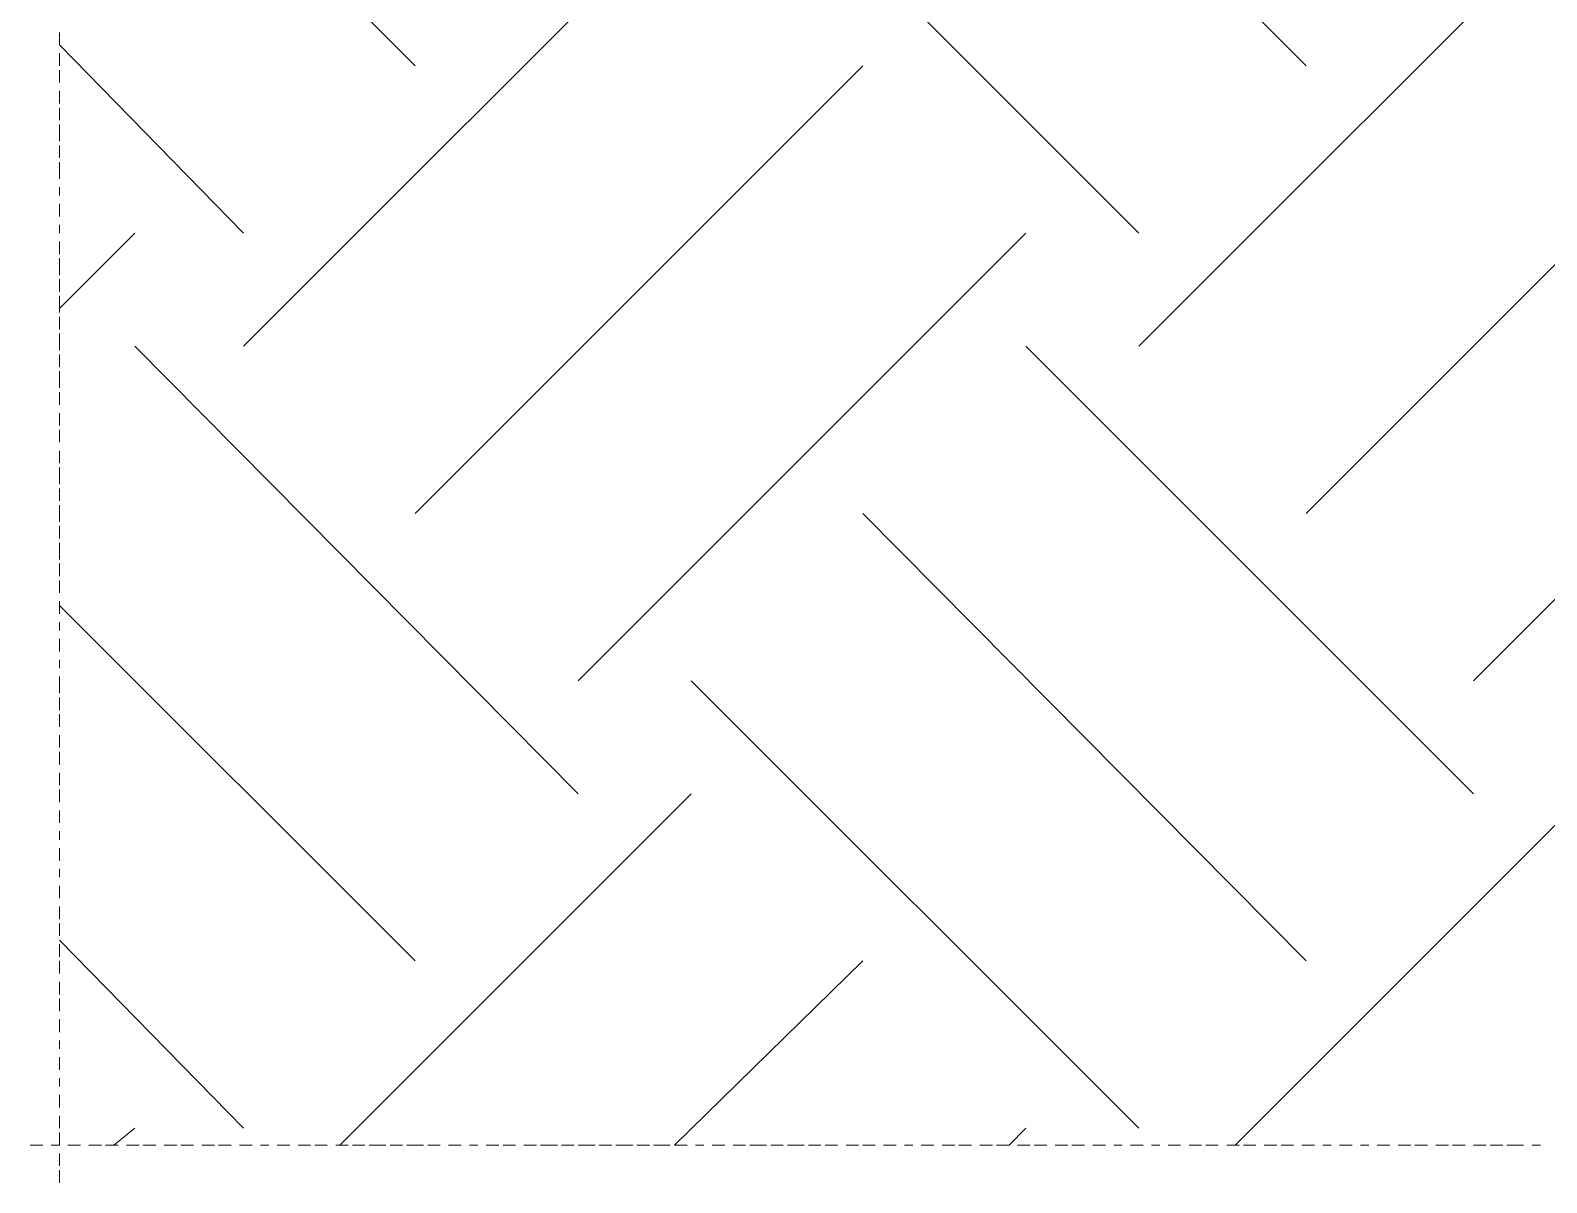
# Model space of a CAD drawing. Header units: millimetres. Extents: x 2928 to 3112, y 1220 to 1280.
# Drawn here: x 3102.548 to 3103.747, y 1250.541 to 1251.453 of the extents above; entities that cross this region are included whole.
import ezdxf

# ---------------------------------------------------------------- set-up
doc = ezdxf.new("R2010")
doc.units = ezdxf.units.MM

msp = doc.modelspace()

# ---------------------------------------------------------------- linework, layer by layer
at = {"color": 9, "linetype": 'Continuous', "lineweight": 5, "true_color": 0xbababa}
for points in [[(3102.85226, 1251.42458), (3102.60085, 1251.67598), (3102.60085, 1251.67598)], [(3103.55686, 1251.42458), (3103.30545, 1251.67598), (3103.30545, 1251.67598)], [(3103.42454, 1251.29226), (3103.07058, 1251.64621), (3103.07058, 1251.64621)], [(3102.71663, 1251.20294), (3103.07058, 1251.5569), (3103.07058, 1251.5569)], [(3103.42454, 1251.20294), (3103.77849, 1251.5569), (3103.77849, 1251.5569)], [(3102.71663, 1251.29226), (3102.57108, 1251.44112), (3102.57108, 1251.44112)], [(3102.85226, 1251.07062), (3103.20621, 1251.42458), (3103.20621, 1251.42458)], [(3103.55686, 1251.07062), (3103.91081, 1251.42458), (3103.91081, 1251.42458)], [(3102.57108, 1251.23271), (3102.63062, 1251.29226), (3102.63062, 1251.29226)], [(3102.98127, 1250.9383), (3103.33522, 1251.29226), (3103.33522, 1251.29226)], [(3103.68917, 1250.9383), (3104.04313, 1251.29226), (3104.04313, 1251.29226)], [(3102.98127, 1250.84899), (3102.63062, 1251.20294), (3102.63062, 1251.20294)], [(3103.68917, 1250.84899), (3103.33522, 1251.20294), (3103.33522, 1251.20294)], [(3103.55686, 1250.71667), (3103.20621, 1251.07062), (3103.20621, 1251.07062)], [(3102.85226, 1250.71667), (3102.57108, 1250.99785), (3102.57108, 1250.99785)], [(3103.42454, 1250.58435), (3103.07058, 1250.9383), (3103.07058, 1250.9383)], [(3102.79271, 1250.57112), (3103.07058, 1250.84899), (3103.07058, 1250.84899)], [(3103.50062, 1250.57112), (3103.77849, 1250.84899), (3103.77849, 1250.84899)], [(3102.71663, 1250.58435), (3102.57108, 1250.73321), (3102.57108, 1250.73321)], [(3103.05735, 1250.57112), (3103.20621, 1250.71667), (3103.20621, 1250.71667)], [(3102.61408, 1250.57112), (3102.63062, 1250.58435), (3102.63062, 1250.58435)], [(3103.32199, 1250.57112), (3103.33522, 1250.58435), (3103.33522, 1250.58435)]]:
    msp.add_lwpolyline(points, dxfattribs=at)
at = {"color": 252, "linetype": 'Continuous', "lineweight": 5, "true_color": 0x989898}
for points in [[(3102.57108, 1251.44112), (3102.57108, 1251.45104), (3102.57108, 1251.45104)], [(3102.57108, 1251.42458), (3102.57108, 1251.4345), (3102.57108, 1251.4345)], [(3102.57108, 1251.41134), (3102.57108, 1251.42127), (3102.57108, 1251.42127)], [(3102.57108, 1251.39481), (3102.57108, 1251.40473), (3102.57108, 1251.40473)], [(3102.57108, 1251.38157), (3102.57108, 1251.3915), (3102.57108, 1251.3915)], [(3102.57108, 1251.36503), (3102.57108, 1251.37827), (3102.57108, 1251.37827)], [(3102.57108, 1251.3518), (3102.57108, 1251.36173), (3102.57108, 1251.36173)], [(3102.57108, 1251.33526), (3102.57108, 1251.34849), (3102.57108, 1251.34849)], [(3102.57108, 1251.32203), (3102.57108, 1251.32865), (3102.57108, 1251.32865)], [(3102.57108, 1251.30549), (3102.57108, 1251.31541), (3102.57108, 1251.31541)], [(3102.57108, 1251.29226), (3102.57108, 1251.29887), (3102.57108, 1251.29887)], [(3102.57108, 1251.27572), (3102.57108, 1251.28564), (3102.57108, 1251.28564)], [(3102.57108, 1251.25918), (3102.57108, 1251.27241), (3102.57108, 1251.27241)], [(3102.57108, 1251.24595), (3102.57108, 1251.25587), (3102.57108, 1251.25587)], [(3102.57108, 1251.22941), (3102.57108, 1251.24264), (3102.57108, 1251.24264)], [(3102.57108, 1251.21617), (3102.57108, 1251.2261), (3102.57108, 1251.2261)], [(3102.57108, 1251.19963), (3102.57108, 1251.21287), (3102.57108, 1251.21287)], [(3102.57108, 1251.1864), (3102.57108, 1251.19633), (3102.57108, 1251.19633)], [(3102.57108, 1251.16986), (3102.57108, 1251.18309), (3102.57108, 1251.18309)], [(3102.57108, 1251.15663), (3102.57108, 1251.16655), (3102.57108, 1251.16655)], [(3102.57108, 1251.14009), (3102.57108, 1251.15001), (3102.57108, 1251.15001)], [(3102.57108, 1251.12686), (3102.57108, 1251.13678), (3102.57108, 1251.13678)], [(3102.57108, 1251.11032), (3102.57108, 1251.12024), (3102.57108, 1251.12024)], [(3102.57108, 1251.09378), (3102.57108, 1251.10701), (3102.57108, 1251.10701)], [(3102.57108, 1251.08055), (3102.57108, 1251.09047), (3102.57108, 1251.09047)], [(3102.57108, 1251.06401), (3102.57108, 1251.07724), (3102.57108, 1251.07724)], [(3102.57108, 1251.05078), (3102.57108, 1251.0607), (3102.57108, 1251.0607)], [(3102.57108, 1251.03424), (3102.57108, 1251.04747), (3102.57108, 1251.04747)], [(3102.57108, 1251.021), (3102.57108, 1251.03093), (3102.57108, 1251.03093)], [(3102.57108, 1251.00777), (3102.57108, 1251.0177), (3102.57108, 1251.0177)], [(3102.57108, 1250.99123), (3102.57108, 1251.00116), (3102.57108, 1251.00116)], [(3102.57108, 1250.978), (3102.57108, 1250.98462), (3102.57108, 1250.98462)], [(3102.57108, 1250.96146), (3102.57108, 1250.97138), (3102.57108, 1250.97138)], [(3102.57108, 1250.94823), (3102.57108, 1250.95484), (3102.57108, 1250.95484)], [(3102.57108, 1250.92838), (3102.57108, 1250.94161), (3102.57108, 1250.94161)], [(3102.57108, 1250.91515), (3102.57108, 1250.92507), (3102.57108, 1250.92507)], [(3102.57108, 1250.90192), (3102.57108, 1250.91184), (3102.57108, 1250.91184)], [(3102.57108, 1250.88538), (3102.57108, 1250.8953), (3102.57108, 1250.8953)], [(3102.57108, 1250.87214), (3102.57108, 1250.88207), (3102.57108, 1250.88207)], [(3102.57108, 1250.8556), (3102.57108, 1250.86553), (3102.57108, 1250.86553)], [(3102.57108, 1250.84237), (3102.57108, 1250.8523), (3102.57108, 1250.8523)], [(3102.57108, 1250.82583), (3102.57108, 1250.83576), (3102.57108, 1250.83576)], [(3102.57108, 1250.8126), (3102.57108, 1250.81922), (3102.57108, 1250.81922)], [(3102.57108, 1250.79606), (3102.57108, 1250.80599), (3102.57108, 1250.80599)], [(3102.57108, 1250.78283), (3102.57108, 1250.78945), (3102.57108, 1250.78945)], [(3102.57108, 1250.76629), (3102.57108, 1250.77621), (3102.57108, 1250.77621)], [(3102.57108, 1250.74975), (3102.57108, 1250.75967), (3102.57108, 1250.75967)], [(3102.57108, 1250.73652), (3102.57108, 1250.74644), (3102.57108, 1250.74644)], [(3102.57108, 1250.71998), (3102.57108, 1250.7299), (3102.57108, 1250.7299)], [(3102.57108, 1250.70675), (3102.57108, 1250.71667), (3102.57108, 1250.71667)], [(3102.57108, 1250.69021), (3102.57108, 1250.70013), (3102.57108, 1250.70013)], [(3102.57108, 1250.67697), (3102.57108, 1250.6869), (3102.57108, 1250.6869)], [(3102.57108, 1250.66043), (3102.57108, 1250.67036), (3102.57108, 1250.67036)], [(3102.57108, 1250.6472), (3102.57108, 1250.65382), (3102.57108, 1250.65382)], [(3102.57108, 1250.63066), (3102.57108, 1250.64059), (3102.57108, 1250.64059)], [(3102.57108, 1250.61743), (3102.57108, 1250.62405), (3102.57108, 1250.62405)], [(3102.57108, 1250.60089), (3102.57108, 1250.61081), (3102.57108, 1250.61081)], [(3102.57108, 1250.58435), (3102.57108, 1250.59427), (3102.57108, 1250.59427)], [(3102.57108, 1250.57112), (3102.57108, 1250.58104), (3102.57108, 1250.58104)], [(3102.54792, 1250.57112), (3102.55785, 1250.57112), (3102.55785, 1250.57112)], [(3102.56446, 1250.57112), (3102.57108, 1250.57112), (3102.57108, 1250.57112)], [(3102.57108, 1250.55458), (3102.57108, 1250.5645), (3102.57108, 1250.5645)], [(3102.57769, 1250.57112), (3102.58762, 1250.57112), (3102.58762, 1250.57112)], [(3102.59423, 1250.57112), (3102.60416, 1250.57112), (3102.60416, 1250.57112)], [(3102.60747, 1250.57112), (3102.61739, 1250.57112), (3102.61739, 1250.57112)], [(3102.62401, 1250.57112), (3102.63393, 1250.57112), (3102.63393, 1250.57112)], [(3102.63724, 1250.57112), (3102.64716, 1250.57112), (3102.64716, 1250.57112)], [(3102.65378, 1250.57112), (3102.6637, 1250.57112), (3102.6637, 1250.57112)], [(3102.66701, 1250.57112), (3102.67693, 1250.57112), (3102.67693, 1250.57112)], [(3102.68355, 1250.57112), (3102.69347, 1250.57112), (3102.69347, 1250.57112)], [(3102.69678, 1250.57112), (3102.70671, 1250.57112), (3102.70671, 1250.57112)], [(3102.71332, 1250.57112), (3102.72325, 1250.57112), (3102.72325, 1250.57112)], [(3102.72986, 1250.57112), (3102.73648, 1250.57112), (3102.73648, 1250.57112)], [(3102.74309, 1250.57112), (3102.75302, 1250.57112), (3102.75302, 1250.57112)], [(3102.75963, 1250.57112), (3102.76956, 1250.57112), (3102.76956, 1250.57112)], [(3102.77286, 1250.57112), (3102.78279, 1250.57112), (3102.78279, 1250.57112)], [(3102.7894, 1250.57112), (3102.79933, 1250.57112), (3102.79933, 1250.57112)], [(3102.80264, 1250.57112), (3102.81256, 1250.57112), (3102.81256, 1250.57112)], [(3102.81587, 1250.57112), (3102.8291, 1250.57112), (3102.8291, 1250.57112)], [(3102.83241, 1250.57112), (3102.84233, 1250.57112), (3102.84233, 1250.57112)], [(3102.84564, 1250.57112), (3102.85887, 1250.57112), (3102.85887, 1250.57112)], [(3102.86218, 1250.57112), (3102.8721, 1250.57112), (3102.8721, 1250.57112)], [(3102.87872, 1250.57112), (3102.88864, 1250.57112), (3102.88864, 1250.57112)], [(3102.89526, 1250.57112), (3102.90188, 1250.57112), (3102.90188, 1250.57112)], [(3102.90849, 1250.57112), (3102.91842, 1250.57112), (3102.91842, 1250.57112)], [(3102.92172, 1250.57112), (3102.93165, 1250.57112), (3102.93165, 1250.57112)], [(3102.93826, 1250.57112), (3102.94819, 1250.57112), (3102.94819, 1250.57112)], [(3102.9515, 1250.57112), (3102.96473, 1250.57112), (3102.96473, 1250.57112)], [(3102.96804, 1250.57112), (3102.97796, 1250.57112), (3102.97796, 1250.57112)], [(3102.98127, 1250.57112), (3102.9945, 1250.57112), (3102.9945, 1250.57112)], [(3102.99781, 1250.57112), (3103.00773, 1250.57112), (3103.00773, 1250.57112)], [(3103.01104, 1250.57112), (3103.02427, 1250.57112), (3103.02427, 1250.57112)], [(3103.02758, 1250.57112), (3103.0375, 1250.57112), (3103.0375, 1250.57112)], [(3103.04081, 1250.57112), (3103.05404, 1250.57112), (3103.05404, 1250.57112)], [(3103.05735, 1250.57112), (3103.06727, 1250.57112), (3103.06727, 1250.57112)], [(3103.07389, 1250.57112), (3103.08051, 1250.57112), (3103.08051, 1250.57112)], [(3103.08712, 1250.57112), (3103.09705, 1250.57112), (3103.09705, 1250.57112)], [(3103.10366, 1250.57112), (3103.11359, 1250.57112), (3103.11359, 1250.57112)], [(3103.11689, 1250.57112), (3103.13013, 1250.57112), (3103.13013, 1250.57112)], [(3103.13343, 1250.57112), (3103.14336, 1250.57112), (3103.14336, 1250.57112)], [(3103.14667, 1250.57112), (3103.1599, 1250.57112), (3103.1599, 1250.57112)], [(3103.16321, 1250.57112), (3103.17313, 1250.57112), (3103.17313, 1250.57112)], [(3103.17644, 1250.57112), (3103.18636, 1250.57112), (3103.18636, 1250.57112)], [(3103.19298, 1250.57112), (3103.2029, 1250.57112), (3103.2029, 1250.57112)], [(3103.20621, 1250.57112), (3103.21613, 1250.57112), (3103.21613, 1250.57112)], [(3103.22275, 1250.57112), (3103.23267, 1250.57112), (3103.23267, 1250.57112)], [(3103.23929, 1250.57112), (3103.24591, 1250.57112), (3103.24591, 1250.57112)], [(3103.25252, 1250.57112), (3103.26245, 1250.57112), (3103.26245, 1250.57112)], [(3103.26906, 1250.57112), (3103.27899, 1250.57112), (3103.27899, 1250.57112)], [(3103.28229, 1250.57112), (3103.29222, 1250.57112), (3103.29222, 1250.57112)], [(3103.29883, 1250.57112), (3103.30876, 1250.57112), (3103.30876, 1250.57112)], [(3103.31207, 1250.57112), (3103.32199, 1250.57112), (3103.32199, 1250.57112)], [(3103.3286, 1250.57112), (3103.33853, 1250.57112), (3103.33853, 1250.57112)], [(3103.34184, 1250.57112), (3103.35176, 1250.57112), (3103.35176, 1250.57112)], [(3103.35838, 1250.57112), (3103.3683, 1250.57112), (3103.3683, 1250.57112)], [(3103.37161, 1250.57112), (3103.38153, 1250.57112), (3103.38153, 1250.57112)], [(3103.38815, 1250.57112), (3103.39807, 1250.57112), (3103.39807, 1250.57112)], [(3103.40469, 1250.57112), (3103.4113, 1250.57112), (3103.4113, 1250.57112)], [(3103.41792, 1250.57112), (3103.42784, 1250.57112), (3103.42784, 1250.57112)], [(3103.43446, 1250.57112), (3103.44108, 1250.57112), (3103.44108, 1250.57112)], [(3103.44769, 1250.57112), (3103.45762, 1250.57112), (3103.45762, 1250.57112)], [(3103.46423, 1250.57112), (3103.47416, 1250.57112), (3103.47416, 1250.57112)], [(3103.47746, 1250.57112), (3103.48739, 1250.57112), (3103.48739, 1250.57112)], [(3103.494, 1250.57112), (3103.50393, 1250.57112), (3103.50393, 1250.57112)], [(3103.50724, 1250.57112), (3103.51716, 1250.57112), (3103.51716, 1250.57112)], [(3103.52378, 1250.57112), (3103.5337, 1250.57112), (3103.5337, 1250.57112)], [(3103.53701, 1250.57112), (3103.54693, 1250.57112), (3103.54693, 1250.57112)], [(3103.55355, 1250.57112), (3103.56347, 1250.57112), (3103.56347, 1250.57112)], [(3103.57009, 1250.57112), (3103.5767, 1250.57112), (3103.5767, 1250.57112)], [(3103.58332, 1250.57112), (3103.59324, 1250.57112), (3103.59324, 1250.57112)], [(3103.59986, 1250.57112), (3103.60648, 1250.57112), (3103.60648, 1250.57112)], [(3103.61309, 1250.57112), (3103.62301, 1250.57112), (3103.62301, 1250.57112)], [(3103.62963, 1250.57112), (3103.63955, 1250.57112), (3103.63955, 1250.57112)], [(3103.64286, 1250.57112), (3103.65279, 1250.57112), (3103.65279, 1250.57112)], [(3103.6594, 1250.57112), (3103.66933, 1250.57112), (3103.66933, 1250.57112)], [(3103.67263, 1250.57112), (3103.68256, 1250.57112), (3103.68256, 1250.57112)], [(3103.68917, 1250.57112), (3103.6991, 1250.57112), (3103.6991, 1250.57112)], [(3103.70241, 1250.57112), (3103.71233, 1250.57112), (3103.71233, 1250.57112)], [(3103.71564, 1250.57112), (3103.72887, 1250.57112), (3103.72887, 1250.57112)], [(3103.73549, 1250.57112), (3103.7421, 1250.57112), (3103.7421, 1250.57112)], [(3102.57108, 1250.54135), (3102.57108, 1250.55127), (3102.57108, 1250.55127)]]:
    msp.add_lwpolyline(points, dxfattribs=at)

doc.saveas('drawing.dxf')
